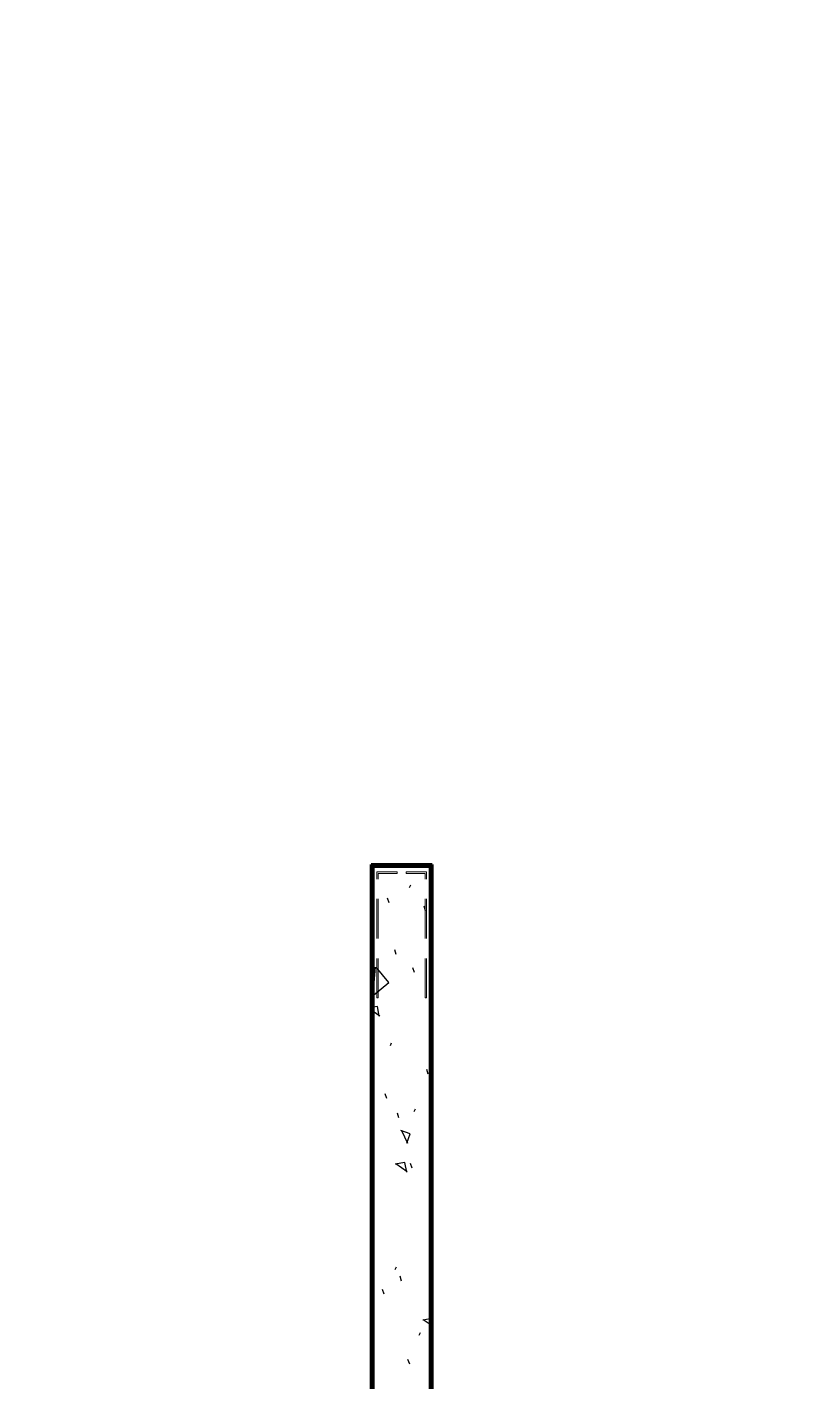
# Model space of a CAD drawing. Header units: millimetres. Extents: x -68 to 2520, y 0 to 297.
# Drawn here: x 2442.6 to 2520, y 160.1 to 297 of the extents above; entities that cross this region are included whole.
import ezdxf

# ---------------------------------------------------------------- set-up
doc = ezdxf.new("R2010")
doc.units = ezdxf.units.MM
for name, pattern in [('K5LT_BASIC', [0]), ('K5LT_DASHED', [6, 4, -2]), ('K5LT_THIN', [0])]:
    doc.linetypes.add(name, pattern=pattern)
doc.layers.add('Системный слой', color=7, linetype='Continuous')
pattern_1 = [(45, (0, 0), (-1.4142136, 1.4142136), [])]
pattern_2 = [(-45, (0, 0), (1.4142136, 1.4142136), [])]
pattern_3 = [(40, (7.66, 6.428), (-20.5692, 24.51342), [2, -30]), (130, (9.193, 7.713), (-24.51342, -20.5692), [2, -30]), (85, (7.66, 6.428), (-20.56883, 24.51297), [2.828, -42.426]), (60, (9.193, 7.713), (-27.7128, 16), [2, -30]), (150, (10.192, 9.445), (-16, -27.7128), [2, -30]), (105, (9.193, 7.713), (-27.7123, 15.9997), [2.828, -42.426]), (80, (16.853, 14.141), (-26.0974, 4.60168), [1.5, -25]), (170, (17.114, 15.618), (-4.60168, -26.0974), [1.5, -25]), (125, (16.853, 14.141), (-26.09695, 4.6016), [2.121, -35.355]), (100, (-18.796, -15.771), (-15.75692, -2.77837), [1, -15]), (190, (-18.97, -14.787), (2.77837, -15.75692), [1, -15]), (145, (-18.796, -15.771), (-15.75733, -2.77844), [1.414, -21.213]), (70, (1.233, 14.088), (-15.03508, 5.47232), [1, -15]), (160, (1.575, 15.028), (-5.47232, -15.03508), [1, -15]), (115, (1.233, 14.088), (-15.03547, 5.472463), [1.414, -21.213]), (85, (0, 0), (-9.351857, 7.84492), [0.3, -10]), (65, (0, 0), (-2.418448, 6.64463), [0.3, -10]), (105, (0, 0), (-6.193075, 7.658056), [0.5, -12]), (110, (0, 0), (-7.945929, 1.36463), [0.5, -7])]

# ---------------------------------------------------------------- blocks, each defined once
blk = doc.blocks.new('U45')
at = {"layer": 'Системный слой', "color": 7, "linetype": 'K5LT_DASHED', "lineweight": 18}
for p, q in [((2480.92, 211.5), (2480.92, 211.65)), ((2482.98, 211.65), (2480.92, 211.65)), ((2480.92, 211.5), (2482.83, 211.5)), ((2482.83, 198.91), (2482.83, 211.5)), ((2482.98, 198.91), (2482.98, 211.65)), ((2482.98, 198.91), (2482.83, 198.91))]:
    blk.add_line(p, q, dxfattribs=at)
blk = doc.blocks.new('U46')
at = {"layer": 'Системный слой', "color": 7, "linetype": 'K5LT_DASHED', "lineweight": 18}
for p, q in [((2477.95, 198.91), (2477.95, 211.65)), ((2477.95, 211.65), (2480, 211.65)), ((2480, 211.5), (2478.1, 211.5)), ((2478.1, 198.91), (2478.1, 211.5)), ((2480, 211.5), (2480, 211.65)), ((2477.95, 198.91), (2478.1, 198.91))]:
    blk.add_line(p, q, dxfattribs=at)
blk = doc.blocks.new('U53')
at = {"layer": 'Системный слой', "color": 7, "linetype": 'K5LT_DASHED', "lineweight": 18}
for p, q in [((2480.92, 211.5), (2480.92, 211.65)), ((2482.98, 211.65), (2480.92, 211.65)), ((2480.92, 211.5), (2482.83, 211.5)), ((2482.83, 198.91), (2482.83, 211.5)), ((2482.98, 198.91), (2482.98, 211.65)), ((2482.98, 198.91), (2482.83, 198.91))]:
    blk.add_line(p, q, dxfattribs=at)
blk = doc.blocks.new('U54')
at = {"layer": 'Системный слой', "color": 7, "linetype": 'K5LT_DASHED', "lineweight": 18}
for p, q in [((2477.95, 198.91), (2477.95, 211.65)), ((2477.95, 211.65), (2480, 211.65)), ((2480, 211.5), (2478.1, 211.5)), ((2478.1, 198.91), (2478.1, 211.5)), ((2480, 211.5), (2480, 211.65)), ((2477.95, 198.91), (2478.1, 198.91))]:
    blk.add_line(p, q, dxfattribs=at)

msp = doc.modelspace()

# ---------------------------------------------------------------- hatches: boundary and pattern name
at = {"layer": 'Системный слой'}
h = msp.add_hatch(dxfattribs=at)
h.set_pattern_fill('Металл', angle=45, style=0, pattern_type=0)
h.set_pattern_definition(pattern_1)
h.paths.add_polyline_path([(2477.52384, 212.10232), (2477.56689, 212.20627), (2477.67084, 212.24932), (2483.25684, 212.24932), (2483.36078, 212.20627), (2483.40384, 212.10232), (2483.40384, 206.39632), (2483.55084, 206.39632), (2483.55084, 212.10232), (2483.46472, 212.31021), (2483.25684, 212.39632), (2481.93321, 212.39632), (2480.16984, 212.39632), (2477.67084, 212.39632), (2477.46295, 212.31021), (2477.37684, 212.10232), (2477.37684, 206.39632), (2477.52384, 206.39632)])
h = msp.add_hatch(dxfattribs=at)
h.set_pattern_fill('Металл', angle=45, style=0, pattern_type=0)
h.set_pattern_definition(pattern_1)
h.paths.add_polyline_path([(2477.52384, 212.10232), (2477.56689, 212.20627), (2477.67084, 212.24932), (2483.25684, 212.24932), (2483.36078, 212.20627), (2483.40384, 212.10232), (2483.40384, 206.39632), (2483.55084, 206.39632), (2483.55084, 212.10232), (2483.46472, 212.31021), (2483.25684, 212.39632), (2481.93321, 212.39632), (2480.16984, 212.39632), (2477.67084, 212.39632), (2477.46295, 212.31021), (2477.37684, 212.10232), (2477.37684, 206.39632), (2477.52384, 206.39632)])
h = msp.add_hatch(dxfattribs=at)
h.set_pattern_fill('Металл', angle=-45, style=0, pattern_type=0)
h.set_pattern_definition(pattern_2)
h.paths.add_polyline_path([(2477.56059, 212.17582), (2477.56059, 89.61682), (2477.59734, 89.61682), (2477.59734, 167.58007), (2477.59734, 170.81407), (2477.59734, 212.17582)])
h.paths.add_polyline_path([(2483.33034, 212.17582), (2483.33034, 170.81407), (2483.33034, 89.61682), (2483.36709, 89.61682), (2483.36709, 212.17582)])
h = msp.add_hatch(dxfattribs=at)
h.set_pattern_fill('Металл', angle=-45, style=0, pattern_type=0)
h.set_pattern_definition(pattern_2)
h.paths.add_polyline_path([(2477.56059, 212.17582), (2477.56059, 89.61682), (2477.59734, 89.61682), (2477.59734, 167.58007), (2477.59734, 170.81407), (2477.59734, 212.17582)])
h.paths.add_polyline_path([(2483.33034, 212.17582), (2483.33034, 170.81407), (2483.33034, 89.61682), (2483.36709, 89.61682), (2483.36709, 212.17582)])
h = msp.add_hatch(dxfattribs=at)
h.set_pattern_fill('Песок', angle=40, style=0, pattern_type=0)
h.set_pattern_definition(pattern_3)
h.paths.add_polyline_path([(2477.59734, 167.58007), (2477.59734, 89.61682), (2483.33034, 89.61682), (2483.33034, 167.58007), (2483.33034, 170.81407), (2483.33034, 212.17582), (2477.59734, 212.17582), (2477.59734, 170.81407)])
h = msp.add_hatch(dxfattribs=at)
h.set_pattern_fill('Песок', angle=40, style=0, pattern_type=0)
h.set_pattern_definition(pattern_3)
h.paths.add_polyline_path([(2477.59734, 167.58007), (2477.59734, 89.61682), (2483.33034, 89.61682), (2483.33034, 167.58007), (2483.33034, 170.81407), (2483.33034, 212.17582), (2477.59734, 212.17582), (2477.59734, 170.81407)])

# ---------------------------------------------------------------- linework, layer by layer
at = {"layer": 'Системный слой', "color": 5, "linetype": 'K5LT_BASIC', "lineweight": 60, "true_color": 0x0000ff}
for p, q in [((2477.37684, 212.39632), (2480.16984, 212.39632)), ((2477.37684, 89.39632), (2477.37684, 212.39632)), ((2477.37684, 212.39632), (2480.16984, 212.39632)), ((2477.37684, 89.39632), (2477.37684, 212.39632)), ((2483.33034, 212.17582), (2477.56059, 212.17582)), ((2477.56059, 212.17582), (2477.56059, 89.61682)), ((2483.33034, 212.17582), (2477.56059, 212.17582)), ((2477.56059, 212.17582), (2477.56059, 89.61682)), ((2477.59734, 212.17582), (2477.59734, 89.61682)), ((2477.59734, 170.81407), (2477.59734, 212.17582)), ((2477.59734, 212.17582), (2477.59734, 89.61682)), ((2477.59734, 170.81407), (2477.59734, 212.17582)), ((2477.67084, 212.24932), (2483.25684, 212.24932)), ((2477.67084, 212.24932), (2483.25684, 212.24932)), ((2480.16984, 212.39632), (2481.93321, 212.39632)), ((2480.16984, 212.39632), (2481.93321, 212.39632)), ((2481.71234, 212.39632), (2483.55084, 212.39632)), ((2481.71234, 212.39632), (2483.55084, 212.39632)), ((2483.36709, 212.17582), (2483.33034, 212.17582)), ((2483.33034, 89.61682), (2483.33034, 212.17582)), ((2483.33034, 212.17582), (2483.33034, 170.81407)), ((2483.36709, 212.17582), (2483.33034, 212.17582)), ((2483.33034, 89.61682), (2483.33034, 212.17582)), ((2483.33034, 212.17582), (2483.33034, 170.81407)), ((2483.36709, 89.61682), (2483.36709, 212.17582)), ((2483.36709, 89.61682), (2483.36709, 212.17582)), ((2483.55084, 89.39632), (2483.55084, 212.39632)), ((2483.55084, 89.39632), (2483.55084, 212.39632)), ((2477.52384, 89.69032), (2477.52384, 212.10232)), ((2477.52384, 89.69032), (2477.52384, 212.10232)), ((2483.40384, 89.43571), (2483.40384, 212.10232)), ((2483.40384, 89.43571), (2483.40384, 212.10232)), ((2477.52384, 206.39632), (2477.37684, 206.39632)), ((2477.52384, 206.39632), (2477.37684, 206.39632)), ((2483.55084, 206.39632), (2483.40384, 206.39632)), ((2483.55084, 206.39632), (2483.40384, 206.39632)), ((2477.59734, 167.58007), (2477.59734, 170.81407)), ((2477.59734, 167.58007), (2477.59734, 170.81407)), ((2483.33034, 170.81407), (2483.33034, 167.58007)), ((2483.33034, 170.81407), (2483.33034, 167.58007))]:
    msp.add_line(p, q, dxfattribs=at)
at = {"layer": 'Системный слой', "color": 7, "linetype": 'K5LT_THIN', "lineweight": 18}
for p, q in [((2477.45034, 212.39632), (2477.45034, 212.29679)), ((2477.45034, 212.39632), (2477.45034, 212.29679)), ((2483.47734, 212.29679), (2483.47734, 212.39632)), ((2483.47734, 212.29679), (2483.47734, 212.39632))]:
    msp.add_line(p, q, dxfattribs=at)
at = {"layer": 'Системный слой', "color": 5, "linetype": 'K5LT_BASIC', "lineweight": 60, "true_color": 0x0000ff}
for centre, radius, start, end in [((2477.67084, 212.10232), 0.294, 90, 180), ((2477.67084, 212.10232), 0.294, 90, 180), ((2477.67084, 212.10232), 0.147, 90, 180), ((2477.67084, 212.10232), 0.147, 90, 180), ((2483.25684, 212.10232), 0.294, 0, 90), ((2483.25684, 212.10232), 0.294, 0, 90), ((2483.25684, 212.10232), 0.147, 0, 90), ((2483.25684, 212.10232), 0.147, 0, 90)]:
    msp.add_arc(centre, radius, start, end, dxfattribs=at)

# ---------------------------------------------------------------- block references
at = {"layer": 'Системный слой'}
for name in ['U46', 'U54', 'U45', 'U53']:
    msp.add_blockref(name, (0, 0), dxfattribs=at)

doc.saveas('drawing.dxf')
